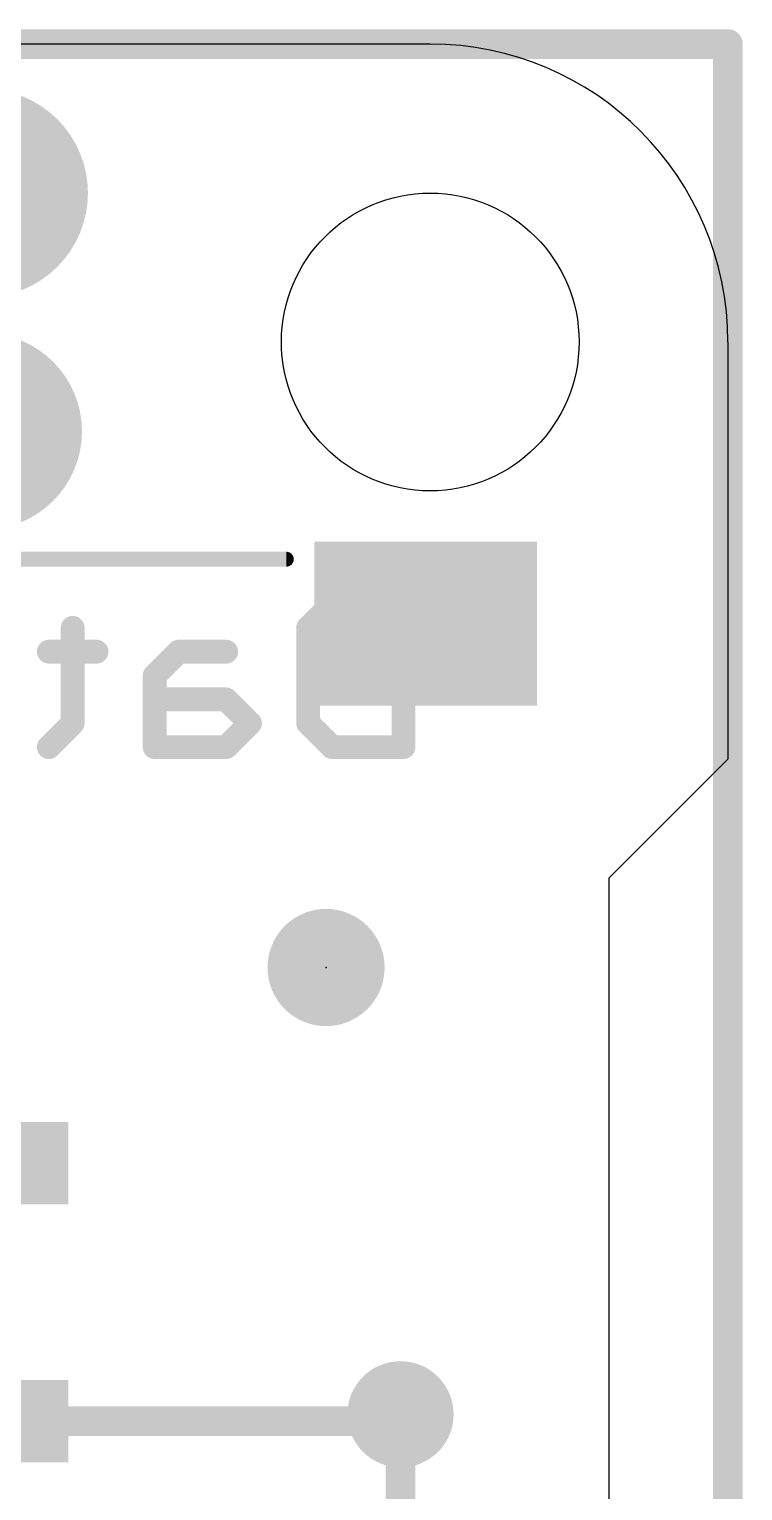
# Model space of a CAD drawing. Extents: x -0.1 to 50.9, y -0.1 to 23.
# Drawn here: x 44.84 to 50.93, y 10.52 to 22.99 of the extents above; entities that cross this region are included whole.
import ezdxf

# ---------------------------------------------------------------- set-up
doc = ezdxf.new("R2010")
doc.units = 0
for name, color, linetype in [('1', 12, 'CONTINUOUS'), ('16', 132, 'CONTINUOUS'), ('17', 110, 'CONTINUOUS'), ('18', 110, 'CONTINUOUS'), ('20', 53, 'CONTINUOUS'), ('21', 40, 'CONTINUOUS'), ('22', 6, 'CONTINUOUS'), ('23', 53, 'CONTINUOUS')]:
    doc.layers.add(name, color=color, linetype=linetype)

# ---------------------------------------------------------------- blocks, each defined once
blk = doc.blocks.new('PIE')
at = {"const_width": 0.5}
blk.add_lwpolyline([(0, -0.25, 1), (0, 0.25, 1), (0, -0.25)], format="xyb", dxfattribs=at)
blk = doc.blocks.new('ROUNDP')
at = {"const_width": 0.5}
blk.add_lwpolyline([(0, -0.25, 1), (0, 0.25, 1), (0, -0.25)], format="xyb", dxfattribs=at)
blk = doc.blocks.new('RECT')
blk.add_solid([(-0.5, -0.5), (0.5, -0.5), (-0.5, 0.5), (0.5, 0.5)])
blk = doc.blocks.new('ROUNDV')
at = {"const_width": 0.5}
blk.add_lwpolyline([(0, -0.25, 1), (0, 0.25, 1), (0, -0.25)], format="xyb", dxfattribs=at)

msp = doc.modelspace()

# ---------------------------------------------------------------- linework, layer by layer
at = {"layer": '1', "const_width": 0.254}
for points in [[(50.8, 22.86), (0, 22.86)], [(50.8, 0), (50.8, 22.86)], [(47.948, 11.118), (44.422, 11.118)], [(48.006, 11.176), (47.948, 11.118)]]:
    msp.add_lwpolyline(points, dxfattribs=at)
at = {"layer": '1', "const_width": 0.127}
for points in [[(50.8635, 22.86, 1), (50.7365, 22.86)], [(50.8, 22.7965, 1), (50.8, 22.9235)], [(47.9031, 11.1629, 1), (47.9929, 11.0731)], [(47.948, 11.0545, 1), (47.948, 11.1815)], [(48.0509, 11.1311, 1), (47.9611, 11.2209)]]:
    msp.add_lwpolyline(points, format="xyb", dxfattribs=at)
at = {"layer": '16', "const_width": 0.254}
for points in [[(50.8, 22.86), (0, 22.86)], [(50.8, 0), (50.8, 22.86)], [(48.006, 5.969), (48.006, 11.176)]]:
    msp.add_lwpolyline(points, dxfattribs=at)
at = {"layer": '16', "const_width": 0.127}
for points in [[(50.8635, 22.86, 1), (50.7365, 22.86)], [(50.8, 22.7965, 1), (50.8, 22.9235)], [(48.0695, 11.176, 1), (47.9425, 11.176)]]:
    msp.add_lwpolyline(points, format="xyb", dxfattribs=at)
at = {"layer": '20'}
for p, q in [((48.26, 22.86), (2.54, 22.86)), ((50.8, 20.32), (50.8, 16.764)), ((50.8, 16.764), (49.784, 15.748)), ((49.784, 15.748), (49.784, 4.572))]:
    msp.add_line(p, q, dxfattribs=at)
msp.add_circle((48.26, 20.32), 1.27, dxfattribs=at)
msp.add_arc((48.26, 20.32), 2.54, 0, 90, dxfattribs=at)
at = {"layer": '21', "const_width": 0.127}
msp.add_lwpolyline([(33.682, 18.468), (47.032, 18.468)], dxfattribs=at)
at = {"layer": '21', "const_width": 0.0635}
msp.add_lwpolyline([(47.032, 18.4363, 1), (47.032, 18.4997)], format="xyb", dxfattribs=at)
at = {"layer": '22', "const_width": 0.2032}
for points in [[(47.2179, 17.8825), (47.4213, 18.0858)], [(47.4213, 18.0858), (48.0314, 18.0858)], [(48.0314, 18.0858), (48.0314, 16.8656)], [(45.2086, 17.8825), (45.2086, 17.069)], [(47.2179, 17.069), (47.2179, 17.8825)], [(45.412, 17.6791), (45.0052, 17.6791)], [(46.1116, 17.6791), (45.9082, 17.4757)], [(46.5183, 17.6791), (46.1116, 17.6791)], [(45.9082, 17.4757), (45.9082, 16.8656)], [(46.5183, 17.2723), (45.9082, 17.2723)], [(46.7217, 17.069), (46.5183, 17.2723)], [(45.2086, 17.069), (45.0052, 16.8656)], [(46.5183, 16.8656), (46.7217, 17.069)], [(47.4213, 16.8656), (47.2179, 17.069)], [(45.9082, 16.8656), (46.5183, 16.8656)], [(48.0314, 16.8656), (47.4213, 16.8656)]]:
    msp.add_lwpolyline(points, dxfattribs=at)
at = {"layer": '22', "const_width": 0.1016}
for points in [[(47.4213, 18.1366, 1), (47.4213, 18.035)], [(47.4572, 18.0499, 1), (47.3854, 18.1218)], [(48.0822, 18.0858, 1), (47.9806, 18.0858)], [(48.0314, 18.035, 1), (48.0314, 18.1366)], [(45.2594, 17.8825, 1), (45.1578, 17.8825)], [(47.2687, 17.8825, 1), (47.1671, 17.8825)], [(47.182, 17.9184, 1), (47.2538, 17.8465)], [(45.0052, 17.7299, 1), (45.0052, 17.6283)], [(45.412, 17.6283, 1), (45.412, 17.7299)], [(46.1116, 17.7299, 1), (46.1116, 17.6283)], [(46.1475, 17.6432, 1), (46.0756, 17.715)], [(46.5183, 17.6283, 1), (46.5183, 17.7299)], [(45.959, 17.4757, 1), (45.8574, 17.4757)], [(45.8723, 17.5116, 1), (45.9441, 17.4398)], [(45.9082, 17.3231, 1), (45.9082, 17.2215)], [(46.5542, 17.3083, 1), (46.4824, 17.2364)], [(46.5183, 17.2215, 1), (46.5183, 17.3231)], [(45.1578, 17.069, 1), (45.2594, 17.069)], [(45.2445, 17.0331, 1), (45.1727, 17.1049)], [(46.7576, 17.0331, 1), (46.6858, 17.1049)], [(46.6858, 17.0331, 1), (46.7576, 17.1049)], [(47.2538, 17.1049, 1), (47.182, 17.0331)], [(47.1671, 17.069, 1), (47.2687, 17.069)], [(44.9693, 16.9015, 1), (45.0411, 16.8297)], [(45.9082, 16.9164, 1), (45.9082, 16.8148)], [(46.4824, 16.9015, 1), (46.5542, 16.8297)], [(46.5183, 16.8148, 1), (46.5183, 16.9164)], [(47.4213, 16.9164, 1), (47.4213, 16.8148)], [(47.3854, 16.8297, 1), (47.4572, 16.9015)], [(48.0314, 16.8148, 1), (48.0314, 16.9164)], [(45.8574, 16.8656, 1), (45.959, 16.8656)], [(47.9806, 16.8656, 1), (48.0822, 16.8656)]]:
    msp.add_lwpolyline(points, format="xyb", dxfattribs=at)
at = {"layer": '23'}
msp.add_point((47.371, 14.986), dxfattribs=at)

# ---------------------------------------------------------------- block references
at = {"layer": '1', "rotation": 90}
for p, xscale, yscale in [((48.222, 17.918), 1.4, 1.9), ((44.422, 13.318), 0.7, 1.5), ((44.422, 11.118), 0.7, 1.5)]:
    msp.add_blockref('RECT', p, dxfattribs=dict(at, xscale=xscale, yscale=yscale))
at = {"layer": '1'}
msp.add_blockref('PIE', (47.371, 14.986), dxfattribs=at)
at = {"layer": '17', "xscale": 1.778, "yscale": 1.778}
msp.add_blockref('ROUNDP', (44.45, 21.59), dxfattribs=at)
msp.add_blockref('ROUNDP', (44.45, 21.59), dxfattribs=at)
at = {"layer": '17', "xscale": 1.6764, "yscale": 1.6764, "rotation": 90}
msp.add_blockref('ROUNDP', (44.45, 19.558), dxfattribs=at)
msp.add_blockref('ROUNDP', (44.45, 19.558), dxfattribs=at)
at = {"layer": '18', "xscale": 0.9064, "yscale": 0.9064}
msp.add_blockref('ROUNDV', (48.006, 11.176), dxfattribs=at)
msp.add_blockref('ROUNDV', (48.006, 11.176), dxfattribs=at)

doc.saveas('drawing.dxf')
